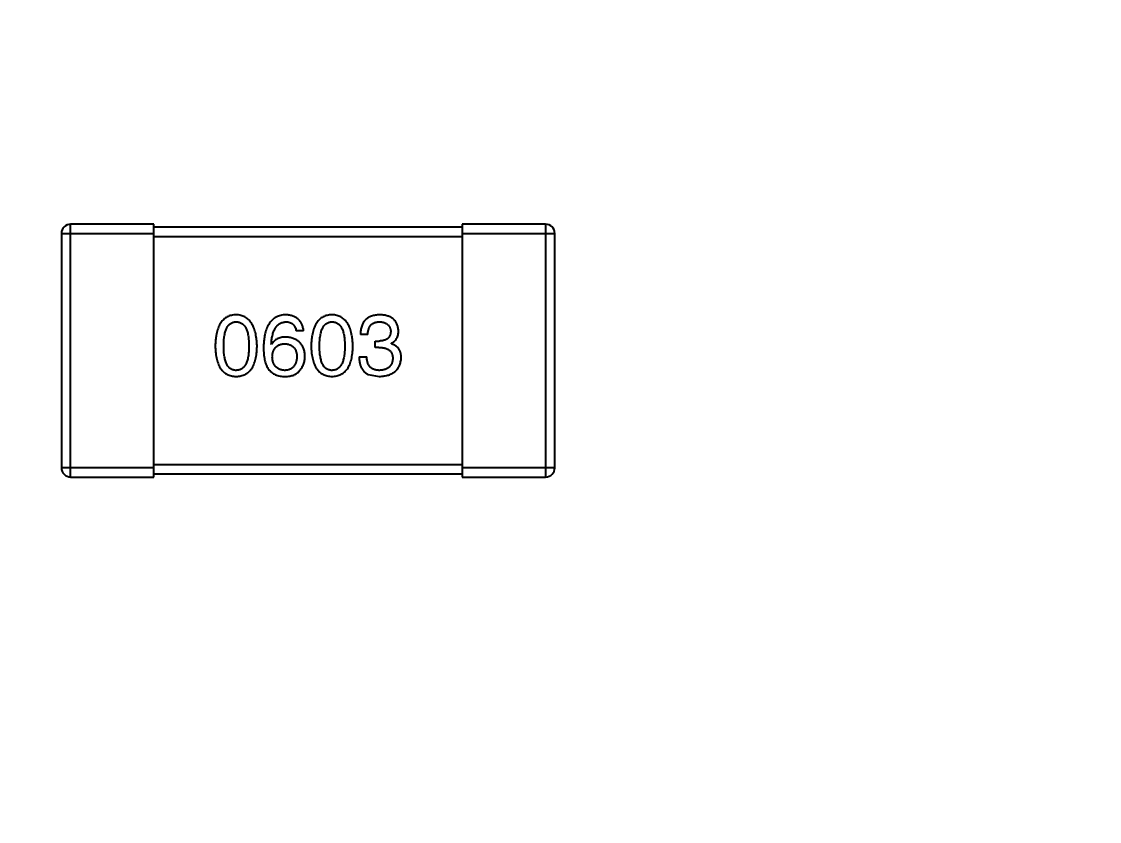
# Model space of a CAD drawing. Header units: inches. Extents: x -36 to 490, y -51 to 98.
# Drawn here: x 412.69 to 416.185, y 27.658 to 30.253 of the extents above; entities that cross this region are included whole.
import ezdxf

# ---------------------------------------------------------------- set-up
doc = ezdxf.new("R2010")
doc.units = ezdxf.units.IN
doc.header["$LTSCALE"] = 1.21
doc.header["$MEASUREMENT"] = 0
doc.header["$PDMODE"] = 3
doc.header["$PDSIZE"] = 0.3125
doc.layers.get('0').update_dxf_attribs({"linetype": 'CONTINUOUS'})
doc.layers.get('Defpoints').update_dxf_attribs({"linetype": 'CONTINUOUS'})
doc.layers.add('DIM', color=3, linetype='CONTINUOUS')
doc.styles.get("Standard").update_dxf_attribs({"font": 'txt', "width": 0.8})
doc.dimstyles.get("Standard").update_dxf_attribs({"dimtxt": 0.15625, "dimasz": 0.1875, "dimexe": 0.125, "dimexo": 0.0625, "dimgap": 0.09, "dimtad": 0, "dimtih": 1, "dimtoh": 1, "dimzin": 4, "dimdsep": 46, "dimtxsty": 'Standard', "dimblk": '_FILLED', "dimblk1": '_FILLED', "dimblk2": '_FILLED', "dimcen": 0.09, "dimazin": 1, "dimtp": 0.01, "dimtm": 0.01, "dimtfac": 1, "dimtofl": 0, "dimtmove": 0, "dimatfit": 3, "dimldrblk": '_FILLED', "dimfxl": 1, "dimtolj": 1, "dimtzin": 4, "dimarcsym": 0})

# ---------------------------------------------------------------- blocks, each defined once
blk = doc.blocks.new('_FILLED')
at = {"color": 0, "linetype": 'ByBlock'}
blk.add_solid([(0, 0), (-1, 0.1667), (-1, -0.1667)], dxfattribs=at)
blk = doc.blocks.new('*D70')
at = {"layer": 'Defpoints', "color": 0}
for p in [(406.8003, 41.9888), (406.8003, -7.0611), (488.6342, -7.0611)]:
    blk.add_point(p, dxfattribs=at)
at = {"layer": 'DIM', "color": 0, "lineweight": -2}
for p, q in [((406.8628, 41.9888), (488.7592, 41.9888)), ((488.6342, 39.4488), (488.6342, 21.3872)), ((488.6342, -4.5211), (488.6342, 13.5405)), ((406.8628, -7.0611), (488.7592, -7.0611))]:
    blk.add_line(p, q, dxfattribs=at)
at = {"layer": 'DIM', "color": 0, "lineweight": -2, "xscale": 2.54, "yscale": 2.54, "zscale": 2.54}
for p, rotation in [((488.6342, 41.9888), 90), ((488.6342, -7.0611), 270)]:
    blk.add_blockref('_FILLED', p, dxfattribs=dict(at, rotation=rotation))
at = {"layer": 'DIM', "color": 0, "insert": (488.6342, 17.4638), "char_height": 2.5, "attachment_point": 5, "rotation": 90, "line_spacing_factor": 2.5}
blk.add_mtext('\\A1;49.05', dxfattribs=at)

msp = doc.modelspace()

# ---------------------------------------------------------------- linework, layer by layer
at = {"color": 7, "linetype": 'Continuous'}
for p, q in [((413.1187, 29.5956), (412.8487, 29.5956)), ((412.8487, 28.7756), (412.8487, 29.5956)), ((413.1187, 28.7756), (413.1187, 29.5956)), ((414.1187, 29.5856), (413.1187, 29.5856)), ((414.3887, 29.5956), (414.1187, 29.5956)), ((414.1187, 29.5956), (414.1187, 28.7756)), ((414.3887, 29.5956), (414.3887, 28.7756)), ((412.8187, 29.5656), (413.1187, 29.5656)), ((412.8187, 29.5656), (412.8187, 28.8056)), ((413.1187, 29.5556), (414.1187, 29.5556)), ((414.1187, 29.5656), (414.4187, 29.5656)), ((414.4187, 28.8056), (414.4187, 29.5656)), ((413.6043, 29.2494), (413.5802, 29.2494)), ((413.8124, 29.2374), (413.7883, 29.2374)), ((413.5004, 29.2057), (413.4993, 29.2068)), ((413.8364, 29.2167), (413.8496, 29.2167)), ((413.8364, 29.1959), (413.8364, 29.2167)), ((413.8485, 29.1959), (413.8364, 29.1959)), ((413.8878, 29.209), (413.8878, 29.2079)), ((413.784, 29.1653), (413.8091, 29.1653)), ((413.8135, 29.1085), (413.8496, 29.1019)), ((413.1187, 28.8056), (412.8187, 28.8056)), ((414.1187, 28.8156), (413.1187, 28.8156)), ((414.4187, 28.8056), (414.1187, 28.8056)), ((412.8487, 28.7756), (413.1187, 28.7756)), ((413.1187, 28.7856), (414.1187, 28.7856)), ((414.1187, 28.7756), (414.3887, 28.7756))]:
    msp.add_line(p, q, dxfattribs=at)
for centre, start, end in [((412.8487, 29.5656), 90, 180), ((414.3887, 29.5656), 0, 90), ((412.8487, 28.8056), 180, 270), ((414.3887, 28.8056), 270, 0)]:
    msp.add_arc(centre, 0.03, start, end, dxfattribs=at)
for points, knots in [([(413.3854, 29.3019), (413.3828, 29.3018), (413.3776, 29.3015), (413.3701, 29.3003), (413.3631, 29.2981), (413.3566, 29.2953), (413.3505, 29.2916), (413.345, 29.2872), (413.34, 29.2819), (413.3355, 29.2759), (413.3315, 29.2691), (413.3281, 29.2616), (413.3251, 29.2532), (413.3226, 29.2441), (413.3206, 29.2343), (413.3191, 29.2236), (413.3181, 29.2122), (413.3178, 29.2043), (413.3177, 29.2003)], [0, 0, 0, 0, 0.057911, 0.113262, 0.165956, 0.217443, 0.268511, 0.319665, 0.372, 0.426129, 0.483365, 0.543779, 0.607756, 0.676562, 0.749704, 0.827713, 0.911177, 1, 1, 1, 1]), ([(413.4532, 29.2003), (413.453, 29.2043), (413.4527, 29.2121), (413.4515, 29.2234), (413.4499, 29.2339), (413.4479, 29.2437), (413.4453, 29.2528), (413.4423, 29.2611), (413.4388, 29.2686), (413.4348, 29.2754), (413.4303, 29.2814), (413.4253, 29.2867), (413.4199, 29.2912), (413.4139, 29.2949), (413.4075, 29.2978), (413.4005, 29.3), (413.3932, 29.3014), (413.388, 29.3017), (413.3854, 29.3019)], [0, 0, 0, 0, 0.088475, 0.171606, 0.249595, 0.322626, 0.391327, 0.455765, 0.516374, 0.573675, 0.628522, 0.681161, 0.732559, 0.783563, 0.83504, 0.887639, 0.942585, 1, 1, 1, 1]), ([(413.5463, 29.3019), (413.5435, 29.3017), (413.538, 29.3014), (413.53, 29.2999), (413.5225, 29.2977), (413.5156, 29.2946), (413.5091, 29.2907), (413.5033, 29.286), (413.4979, 29.2806), (413.4932, 29.2743), (413.4889, 29.2672), (413.4852, 29.2594), (413.482, 29.2507), (413.4794, 29.2413), (413.4772, 29.2311), (413.4757, 29.22), (413.4746, 29.2082), (413.4743, 29.2001), (413.4742, 29.1959)], [0, 0, 0, 0, 0.058957, 0.115262, 0.16907, 0.221312, 0.273147, 0.324961, 0.377649, 0.432026, 0.488925, 0.549039, 0.612912, 0.680653, 0.753056, 0.830314, 0.912483, 1, 1, 1, 1]), ([(413.6043, 29.2494), (413.604, 29.2514), (413.6035, 29.2553), (413.6022, 29.2609), (413.6007, 29.2662), (413.5987, 29.2712), (413.5963, 29.2757), (413.5936, 29.2799), (413.5906, 29.2837), (413.5871, 29.2872), (413.5833, 29.2903), (413.5791, 29.2931), (413.5745, 29.2955), (413.5696, 29.2975), (413.5643, 29.2992), (413.5586, 29.3005), (413.5526, 29.3014), (413.5485, 29.3017), (413.5463, 29.3019)], [0, 0, 0, 0, 0.06947, 0.136096, 0.199592, 0.260665, 0.319672, 0.377156, 0.433415, 0.489984, 0.546535, 0.604276, 0.663499, 0.725182, 0.788953, 0.855683, 0.926216, 1, 1, 1, 1]), ([(413.6963, 29.3019), (413.6937, 29.3018), (413.6885, 29.3015), (413.681, 29.3003), (413.674, 29.2981), (413.6674, 29.2953), (413.6614, 29.2916), (413.6559, 29.2872), (413.6509, 29.2819), (413.6464, 29.2759), (413.6424, 29.2691), (413.6389, 29.2616), (413.6359, 29.2532), (413.6335, 29.2441), (413.6314, 29.2343), (413.63, 29.2236), (413.6289, 29.2122), (413.6287, 29.2043), (413.6285, 29.2003)], [0, 0, 0, 0, 0.057911, 0.113262, 0.165956, 0.217443, 0.268511, 0.319665, 0.372, 0.426129, 0.483365, 0.543779, 0.607756, 0.676562, 0.749704, 0.827713, 0.911177, 1, 1, 1, 1]), ([(413.7641, 29.2003), (413.7639, 29.2043), (413.7635, 29.2121), (413.7624, 29.2234), (413.7608, 29.2339), (413.7587, 29.2437), (413.7562, 29.2528), (413.7532, 29.2611), (413.7497, 29.2686), (413.7457, 29.2754), (413.7412, 29.2814), (413.7362, 29.2867), (413.7307, 29.2912), (413.7248, 29.2949), (413.7183, 29.2978), (413.7114, 29.3), (413.704, 29.3014), (413.6989, 29.3017), (413.6963, 29.3019)], [0, 0, 0, 0, 0.088475, 0.171606, 0.249595, 0.322626, 0.391327, 0.455765, 0.516374, 0.573675, 0.628522, 0.681161, 0.732559, 0.783563, 0.83504, 0.887639, 0.942585, 1, 1, 1, 1]), ([(413.8517, 29.3019), (413.8492, 29.3018), (413.8443, 29.3017), (413.8372, 29.3007), (413.8306, 29.2995), (413.8245, 29.2976), (413.8188, 29.2953), (413.8136, 29.2924), (413.8089, 29.2891), (413.8047, 29.2853), (413.8009, 29.281), (413.7977, 29.2762), (413.7949, 29.2709), (413.7926, 29.2652), (413.7908, 29.2589), (413.7895, 29.2522), (413.7886, 29.245), (413.7884, 29.24), (413.7883, 29.2374)], [0, 0, 0, 0, 0.073232, 0.142595, 0.207997, 0.270074, 0.329156, 0.386529, 0.441846, 0.496976, 0.551877, 0.607941, 0.665637, 0.725446, 0.788542, 0.855101, 0.925196, 1, 1, 1, 1]), ([(413.9118, 29.2505), (413.9117, 29.2525), (413.9114, 29.2564), (413.9103, 29.262), (413.9088, 29.2673), (413.907, 29.2722), (413.9047, 29.2767), (413.9019, 29.2808), (413.8988, 29.2847), (413.8952, 29.2881), (413.8912, 29.2911), (413.8868, 29.2937), (413.882, 29.2961), (413.8767, 29.2979), (413.8711, 29.2996), (413.865, 29.3007), (413.8585, 29.3016), (413.854, 29.3018), (413.8517, 29.3019)], [0, 0, 0, 0, 0.067521, 0.132139, 0.193339, 0.252064, 0.309083, 0.364848, 0.420021, 0.475612, 0.532002, 0.589602, 0.649896, 0.712634, 0.778603, 0.848416, 0.922155, 1, 1, 1, 1]), ([(413.345, 29.2003), (413.345, 29.2034), (413.3451, 29.2096), (413.3456, 29.2185), (413.3463, 29.2268), (413.3474, 29.2345), (413.3489, 29.2416), (413.3505, 29.2481), (413.3526, 29.254), (413.355, 29.2592), (413.3576, 29.2639), (413.3606, 29.2679), (413.364, 29.2713), (413.3676, 29.2741), (413.3716, 29.2763), (413.376, 29.2779), (413.3806, 29.2788), (413.3838, 29.2789), (413.3854, 29.2789)], [0, 0, 0, 0, 0.096452, 0.187278, 0.271765, 0.350519, 0.423437, 0.491321, 0.554011, 0.612224, 0.666281, 0.717003, 0.764884, 0.811423, 0.856783, 0.902993, 0.950236, 1, 1, 1, 1]), ([(413.3854, 29.2789), (413.3871, 29.2789), (413.3904, 29.2788), (413.3951, 29.2779), (413.3996, 29.2763), (413.4037, 29.2741), (413.4074, 29.2713), (413.4109, 29.2679), (413.4139, 29.2638), (413.4168, 29.2592), (413.4192, 29.254), (413.4213, 29.2481), (413.423, 29.2416), (413.4245, 29.2345), (413.4256, 29.2268), (413.4264, 29.2185), (413.4269, 29.2096), (413.4269, 29.2034), (413.427, 29.2003)], [0, 0, 0, 0, 0.050604, 0.098688, 0.145699, 0.191791, 0.238625, 0.286717, 0.337546, 0.391814, 0.449755, 0.512106, 0.579685, 0.652048, 0.730262, 0.814146, 0.904281, 1, 1, 1, 1]), ([(413.4993, 29.2068), (413.4995, 29.2096), (413.4999, 29.2151), (413.501, 29.2231), (413.5022, 29.2305), (413.5038, 29.2374), (413.5057, 29.2438), (413.5079, 29.2497), (413.5103, 29.255), (413.5131, 29.2598), (413.5163, 29.264), (413.5196, 29.2678), (413.5233, 29.2711), (413.5274, 29.2737), (413.5317, 29.2759), (413.5363, 29.2774), (413.5412, 29.2786), (413.5446, 29.2788), (413.5463, 29.2789)], [0, 0, 0, 0, 0.089218, 0.173709, 0.252753, 0.326963, 0.397099, 0.462534, 0.524018, 0.582178, 0.637235, 0.689955, 0.741228, 0.791618, 0.841661, 0.892925, 0.945259, 1, 1, 1, 1]), ([(413.5463, 29.2789), (413.5486, 29.2789), (413.5529, 29.2787), (413.559, 29.2773), (413.5645, 29.275), (413.5692, 29.2717), (413.5731, 29.2675), (413.5763, 29.2623), (413.5787, 29.2562), (413.5797, 29.2518), (413.5802, 29.2494)], [0, 0, 0, 0, 0.136586, 0.261496, 0.378089, 0.490612, 0.605522, 0.725767, 0.8561, 1, 1, 1, 1]), ([(413.6559, 29.2003), (413.6559, 29.2034), (413.6559, 29.2096), (413.6564, 29.2185), (413.6572, 29.2268), (413.6583, 29.2345), (413.6598, 29.2416), (413.6614, 29.2481), (413.6635, 29.254), (413.6658, 29.2592), (413.6685, 29.2639), (413.6715, 29.2679), (413.6749, 29.2713), (413.6785, 29.2741), (413.6825, 29.2763), (413.6868, 29.2779), (413.6915, 29.2788), (413.6947, 29.2789), (413.6963, 29.2789)], [0, 0, 0, 0, 0.096452, 0.187278, 0.271765, 0.350519, 0.423437, 0.491321, 0.554011, 0.612224, 0.666281, 0.717003, 0.764884, 0.811423, 0.856783, 0.902993, 0.950236, 1, 1, 1, 1]), ([(413.6963, 29.2789), (413.698, 29.2789), (413.7012, 29.2788), (413.706, 29.2779), (413.7104, 29.2763), (413.7146, 29.2741), (413.7183, 29.2713), (413.7218, 29.2679), (413.7248, 29.2638), (413.7276, 29.2592), (413.73, 29.254), (413.7321, 29.2481), (413.7339, 29.2416), (413.7353, 29.2345), (413.7365, 29.2268), (413.7373, 29.2185), (413.7377, 29.2096), (413.7378, 29.2034), (413.7378, 29.2003)], [0, 0, 0, 0, 0.050604, 0.098688, 0.145699, 0.191791, 0.238625, 0.286717, 0.337546, 0.391814, 0.449755, 0.512106, 0.579685, 0.652048, 0.730262, 0.814146, 0.904281, 1, 1, 1, 1]), ([(413.8124, 29.2374), (413.8125, 29.2391), (413.8126, 29.2423), (413.8132, 29.2471), (413.814, 29.2515), (413.8151, 29.2555), (413.8165, 29.2593), (413.8182, 29.2627), (413.8202, 29.2658), (413.8224, 29.2686), (413.825, 29.2711), (413.8278, 29.2732), (413.8309, 29.275), (413.8343, 29.2764), (413.838, 29.2776), (413.842, 29.2784), (413.8462, 29.2789), (413.8491, 29.2789), (413.8506, 29.2789)], [0, 0, 0, 0, 0.078134, 0.15164, 0.221358, 0.286689, 0.348614, 0.407697, 0.464247, 0.520153, 0.574432, 0.629291, 0.684538, 0.742032, 0.801329, 0.863637, 0.930123, 1, 1, 1, 1]), ([(413.8506, 29.2789), (413.852, 29.2789), (413.8547, 29.2788), (413.8586, 29.2783), (413.8622, 29.2776), (413.8656, 29.2767), (413.8687, 29.2756), (413.8716, 29.2742), (413.8742, 29.2726), (413.8766, 29.2708), (413.8788, 29.2688), (413.8806, 29.2665), (413.8823, 29.264), (413.8837, 29.2613), (413.8848, 29.2584), (413.8857, 29.2552), (413.8864, 29.2519), (413.8866, 29.2495), (413.8867, 29.2483)], [0, 0, 0, 0, 0.078051, 0.151197, 0.220412, 0.286742, 0.34933, 0.409464, 0.467368, 0.52298, 0.578639, 0.633998, 0.690142, 0.746855, 0.805868, 0.867776, 0.932345, 1, 1, 1, 1]), ([(413.5463, 29.2298), (413.5437, 29.2297), (413.5386, 29.2296), (413.5313, 29.2285), (413.5246, 29.2265), (413.5184, 29.224), (413.5129, 29.2205), (413.5081, 29.2163), (413.5038, 29.2114), (413.5016, 29.2076), (413.5004, 29.2057)], [0, 0, 0, 0, 0.144617, 0.279572, 0.40596, 0.526097, 0.64389, 0.760003, 0.877724, 1, 1, 1, 1]), ([(413.6086, 29.1675), (413.6085, 29.1698), (413.6083, 29.1744), (413.6073, 29.181), (413.6059, 29.1872), (413.6041, 29.1931), (413.6017, 29.1984), (413.5989, 29.2034), (413.5957, 29.208), (413.592, 29.2121), (413.5879, 29.2158), (413.5833, 29.2191), (413.5782, 29.2219), (413.5727, 29.2243), (413.5668, 29.2264), (413.5604, 29.2279), (413.5535, 29.2291), (413.5488, 29.2295), (413.5463, 29.2298)], [0, 0, 0, 0, 0.071527, 0.139094, 0.20346, 0.264939, 0.323904, 0.381383, 0.437591, 0.493343, 0.549401, 0.606085, 0.664838, 0.725424, 0.788712, 0.855452, 0.925772, 1, 1, 1, 1]), ([(413.8867, 29.2483), (413.8866, 29.2471), (413.8865, 29.2447), (413.886, 29.2412), (413.8852, 29.2379), (413.8841, 29.2349), (413.8827, 29.2321), (413.881, 29.2295), (413.8791, 29.2272), (413.8769, 29.2251), (413.8744, 29.2232), (413.8717, 29.2216), (413.8687, 29.2201), (413.8654, 29.219), (413.8618, 29.2181), (413.858, 29.2173), (413.8538, 29.2168), (413.851, 29.2167), (413.8496, 29.2167)], [0, 0, 0, 0, 0.067741, 0.131599, 0.192143, 0.249977, 0.306453, 0.361639, 0.416449, 0.471489, 0.527582, 0.584873, 0.644974, 0.70814, 0.77492, 0.845909, 0.920585, 1, 1, 1, 1]), ([(413.8878, 29.209), (413.8897, 29.21), (413.8934, 29.2118), (413.8984, 29.2155), (413.9026, 29.2199), (413.906, 29.2248), (413.9086, 29.2304), (413.9105, 29.2366), (413.9117, 29.2434), (413.9118, 29.2481), (413.9118, 29.2505)], [0, 0, 0, 0, 0.125227, 0.244792, 0.361427, 0.478215, 0.59667, 0.722058, 0.856314, 1, 1, 1, 1]), ([(413.3177, 29.2003), (413.3178, 29.1963), (413.3181, 29.1887), (413.3191, 29.1777), (413.3206, 29.1673), (413.3226, 29.1578), (413.3251, 29.149), (413.3281, 29.1409), (413.3315, 29.1336), (413.3356, 29.1271), (413.34, 29.1212), (413.345, 29.1161), (413.3505, 29.1118), (413.3566, 29.1083), (413.3631, 29.1056), (413.3701, 29.1035), (413.3776, 29.1023), (413.3828, 29.102), (413.3854, 29.1019)], [0, 0, 0, 0, 0.087693, 0.170223, 0.247496, 0.319826, 0.387768, 0.451403, 0.511459, 0.568358, 0.622671, 0.675251, 0.726739, 0.778422, 0.830759, 0.884394, 0.940865, 1, 1, 1, 1]), ([(413.3854, 29.1216), (413.3838, 29.1216), (413.3806, 29.1218), (413.376, 29.1227), (413.3716, 29.1242), (413.3677, 29.1264), (413.364, 29.1292), (413.3606, 29.1326), (413.3576, 29.1367), (413.355, 29.1413), (413.3526, 29.1466), (413.3505, 29.1524), (413.3489, 29.1589), (413.3474, 29.166), (413.3463, 29.1737), (413.3456, 29.182), (413.3451, 29.1909), (413.345, 29.1971), (413.345, 29.2003)], [0, 0, 0, 0, 0.049766, 0.097012, 0.143225, 0.188786, 0.235079, 0.282962, 0.333687, 0.387747, 0.445963, 0.508657, 0.576545, 0.649868, 0.72822, 0.812712, 0.903543, 1, 1, 1, 1]), ([(413.3854, 29.1019), (413.3881, 29.102), (413.3933, 29.1023), (413.4008, 29.1035), (413.4078, 29.1056), (413.4143, 29.1083), (413.4203, 29.1118), (413.4258, 29.1161), (413.4309, 29.1212), (413.4354, 29.127), (413.4393, 29.1336), (413.4428, 29.1409), (413.4458, 29.149), (413.4483, 29.1578), (413.4503, 29.1673), (413.4518, 29.1777), (413.4528, 29.1887), (413.4531, 29.1963), (413.4532, 29.2003)], [0, 0, 0, 0, 0.059134, 0.115603, 0.169236, 0.221572, 0.273254, 0.32474, 0.377319, 0.431815, 0.488555, 0.548609, 0.612242, 0.680182, 0.75251, 0.829782, 0.91231, 1, 1, 1, 1]), ([(413.427, 29.2003), (413.4269, 29.1971), (413.4269, 29.1911), (413.4264, 29.1822), (413.4256, 29.174), (413.4245, 29.1664), (413.423, 29.1594), (413.4213, 29.1529), (413.4192, 29.1471), (413.4167, 29.1419), (413.414, 29.1372), (413.4109, 29.1331), (413.4075, 29.1297), (413.4037, 29.1268), (413.3996, 29.1246), (413.3952, 29.1229), (413.3904, 29.1219), (413.3871, 29.1217), (413.3854, 29.1216)], [0, 0, 0, 0, 0.094834, 0.184067, 0.267029, 0.344713, 0.417334, 0.484367, 0.546941, 0.604717, 0.65953, 0.710539, 0.759381, 0.806382, 0.853027, 0.900623, 0.949121, 1, 1, 1, 1]), ([(413.4742, 29.1959), (413.4742, 29.1924), (413.4743, 29.1855), (413.475, 29.1754), (413.476, 29.166), (413.4777, 29.1572), (413.4796, 29.1491), (413.482, 29.1415), (413.4849, 29.1345), (413.4873, 29.1302), (413.4884, 29.1281)], [0, 0, 0, 0, 0.151498, 0.29521, 0.430242, 0.557137, 0.677306, 0.790845, 0.898111, 1, 1, 1, 1]), ([(413.5026, 29.1653), (413.5027, 29.167), (413.503, 29.1702), (413.5036, 29.175), (413.5047, 29.1794), (413.5059, 29.1835), (413.5074, 29.1873), (413.5093, 29.1908), (413.5114, 29.1939), (413.5138, 29.1967), (413.5165, 29.1993), (413.5194, 29.2014), (413.5226, 29.2034), (413.5262, 29.2049), (413.53, 29.2062), (413.5341, 29.2071), (413.5385, 29.2077), (413.5415, 29.2078), (413.5431, 29.2079)], [0, 0, 0, 0, 0.076072, 0.148369, 0.216753, 0.281358, 0.342792, 0.401604, 0.458929, 0.514444, 0.569818, 0.625343, 0.681554, 0.739608, 0.800134, 0.863477, 0.929547, 1, 1, 1, 1]), ([(413.5431, 29.2079), (413.5446, 29.2078), (413.5475, 29.2077), (413.5517, 29.2071), (413.5557, 29.2062), (413.5594, 29.205), (413.5628, 29.2034), (413.566, 29.2016), (413.5689, 29.1995), (413.5715, 29.197), (413.5738, 29.1942), (413.5759, 29.1912), (413.5777, 29.1878), (413.5792, 29.1841), (413.5804, 29.1801), (413.5814, 29.1758), (413.5821, 29.1712), (413.5823, 29.168), (413.5824, 29.1664)], [0, 0, 0, 0, 0.069884, 0.136529, 0.199638, 0.259844, 0.317774, 0.374356, 0.430026, 0.485148, 0.5409, 0.597889, 0.657472, 0.718614, 0.783613, 0.85129, 0.923712, 1, 1, 1, 1]), ([(413.6285, 29.2003), (413.6287, 29.1963), (413.6289, 29.1887), (413.63, 29.1777), (413.6314, 29.1673), (413.6335, 29.1578), (413.6359, 29.149), (413.6389, 29.1409), (413.6424, 29.1336), (413.6464, 29.1271), (413.6509, 29.1212), (413.6559, 29.1161), (413.6614, 29.1118), (413.6674, 29.1083), (413.674, 29.1056), (413.681, 29.1035), (413.6885, 29.1023), (413.6937, 29.102), (413.6963, 29.1019)], [0, 0, 0, 0, 0.087693, 0.170223, 0.247496, 0.319826, 0.387768, 0.451403, 0.511459, 0.568358, 0.622671, 0.675251, 0.726739, 0.778422, 0.830759, 0.884394, 0.940865, 1, 1, 1, 1]), ([(413.6963, 29.1216), (413.6947, 29.1216), (413.6915, 29.1218), (413.6868, 29.1227), (413.6825, 29.1242), (413.6785, 29.1264), (413.6749, 29.1292), (413.6715, 29.1326), (413.6685, 29.1367), (413.6658, 29.1413), (413.6635, 29.1466), (413.6614, 29.1524), (413.6597, 29.1589), (413.6583, 29.166), (413.6572, 29.1737), (413.6564, 29.182), (413.6559, 29.1909), (413.6559, 29.1971), (413.6559, 29.2003)], [0, 0, 0, 0, 0.049766, 0.097012, 0.143225, 0.188786, 0.235079, 0.282962, 0.333687, 0.387747, 0.445963, 0.508657, 0.576545, 0.649868, 0.72822, 0.812712, 0.903543, 1, 1, 1, 1]), ([(413.6963, 29.1019), (413.699, 29.102), (413.7041, 29.1023), (413.7116, 29.1035), (413.7186, 29.1056), (413.7252, 29.1083), (413.7312, 29.1118), (413.7367, 29.1161), (413.7417, 29.1212), (413.7462, 29.127), (413.7502, 29.1336), (413.7537, 29.1409), (413.7567, 29.149), (413.7591, 29.1578), (413.7612, 29.1673), (413.7626, 29.1777), (413.7637, 29.1887), (413.7639, 29.1963), (413.7641, 29.2003)], [0, 0, 0, 0, 0.059134, 0.115603, 0.169236, 0.221572, 0.273254, 0.32474, 0.377319, 0.431815, 0.488555, 0.548609, 0.612242, 0.680182, 0.75251, 0.829782, 0.91231, 1, 1, 1, 1]), ([(413.7378, 29.2003), (413.7378, 29.1971), (413.7377, 29.1911), (413.7373, 29.1822), (413.7365, 29.174), (413.7353, 29.1664), (413.7339, 29.1594), (413.7321, 29.1529), (413.73, 29.1471), (413.7276, 29.1419), (413.7248, 29.1372), (413.7217, 29.1331), (413.7183, 29.1297), (413.7145, 29.1268), (413.7104, 29.1246), (413.706, 29.1229), (413.7013, 29.1219), (413.698, 29.1217), (413.6963, 29.1216)], [0, 0, 0, 0, 0.094834, 0.184067, 0.267029, 0.344713, 0.417334, 0.484367, 0.546941, 0.604717, 0.65953, 0.710539, 0.759381, 0.806382, 0.853027, 0.900623, 0.949121, 1, 1, 1, 1]), ([(413.8485, 29.1959), (413.8503, 29.1959), (413.8538, 29.1959), (413.8588, 29.1954), (413.8636, 29.1947), (413.868, 29.1937), (413.872, 29.1925), (413.8758, 29.1909), (413.8791, 29.1891), (413.8821, 29.1869), (413.8847, 29.1845), (413.887, 29.1818), (413.889, 29.1789), (413.8906, 29.1756), (413.8918, 29.172), (413.8927, 29.1682), (413.8932, 29.1641), (413.8932, 29.1613), (413.8933, 29.1598)], [0, 0, 0, 0, 0.082495, 0.159728, 0.232496, 0.300725, 0.365163, 0.425859, 0.483728, 0.538892, 0.592921, 0.646195, 0.699968, 0.754746, 0.811387, 0.870806, 0.933482, 1, 1, 1, 1]), ([(413.9206, 29.1631), (413.9206, 29.1645), (413.9205, 29.1673), (413.9201, 29.1714), (413.9195, 29.1753), (413.9186, 29.179), (413.9175, 29.1825), (413.916, 29.1858), (413.9144, 29.1889), (413.9125, 29.1918), (413.9103, 29.1945), (413.9078, 29.197), (413.9051, 29.1993), (413.9021, 29.2015), (413.8989, 29.2034), (413.8955, 29.2052), (413.8917, 29.2066), (413.8891, 29.2075), (413.8878, 29.2079)], [0, 0, 0, 0, 0.071215, 0.138707, 0.20396, 0.266995, 0.327734, 0.387609, 0.445602, 0.503345, 0.561136, 0.618597, 0.677672, 0.738255, 0.799989, 0.863961, 0.930555, 1, 1, 1, 1]), ([(413.5441, 29.1216), (413.5426, 29.1216), (413.5394, 29.1218), (413.535, 29.1224), (413.5307, 29.1233), (413.5268, 29.1247), (413.5232, 29.1262), (413.5199, 29.1282), (413.5168, 29.1304), (413.5141, 29.133), (413.5115, 29.1359), (413.5094, 29.1392), (413.5075, 29.1427), (413.5059, 29.1466), (413.5047, 29.1508), (413.5037, 29.1554), (413.5029, 29.1602), (413.5027, 29.1636), (413.5026, 29.1653)], [0, 0, 0, 0, 0.070403, 0.137196, 0.200053, 0.260887, 0.31876, 0.37535, 0.430743, 0.485927, 0.541678, 0.598832, 0.657726, 0.719441, 0.783504, 0.851852, 0.923533, 1, 1, 1, 1]), ([(413.5824, 29.1664), (413.5823, 29.1647), (413.5821, 29.1613), (413.5814, 29.1564), (413.5804, 29.1519), (413.5793, 29.1476), (413.5778, 29.1437), (413.5761, 29.1401), (413.5741, 29.1368), (413.5718, 29.1338), (413.5693, 29.1312), (413.5665, 29.1288), (413.5634, 29.1268), (413.5601, 29.1251), (413.5565, 29.1237), (413.5526, 29.1227), (413.5485, 29.1219), (413.5456, 29.1217), (413.5441, 29.1216)], [0, 0, 0, 0, 0.078863, 0.153308, 0.223539, 0.289857, 0.35341, 0.413572, 0.471721, 0.528235, 0.584279, 0.638781, 0.69466, 0.751251, 0.809198, 0.869697, 0.933318, 1, 1, 1, 1]), ([(413.589, 29.1183), (413.5905, 29.12), (413.5936, 29.1235), (413.5976, 29.129), (413.601, 29.1349), (413.6038, 29.1409), (413.606, 29.1472), (413.6075, 29.1538), (413.6084, 29.1605), (413.6086, 29.1651), (413.6086, 29.1675)], [0, 0, 0, 0, 0.129393, 0.255335, 0.378531, 0.500878, 0.622934, 0.746191, 0.87096, 1, 1, 1, 1]), ([(413.784, 29.1653), (413.784, 29.1635), (413.7842, 29.16), (413.7846, 29.1549), (413.7853, 29.15), (413.7862, 29.1454), (413.7873, 29.141), (413.7886, 29.1368), (413.7901, 29.1329), (413.7918, 29.1292), (413.7938, 29.1258), (413.7959, 29.1226), (413.7983, 29.1196), (413.8009, 29.1169), (413.8037, 29.1144), (413.8068, 29.1122), (413.81, 29.1101), (413.8123, 29.109), (413.8135, 29.1085)], [0, 0, 0, 0, 0.078937, 0.154495, 0.226898, 0.296844, 0.363348, 0.427781, 0.48946, 0.549586, 0.607902, 0.664733, 0.720805, 0.776157, 0.831175, 0.886736, 0.943094, 1, 1, 1, 1]), ([(413.8506, 29.1216), (413.849, 29.1216), (413.8458, 29.1216), (413.8412, 29.1222), (413.8369, 29.123), (413.8329, 29.1242), (413.8292, 29.1257), (413.8258, 29.1276), (413.8228, 29.1299), (413.82, 29.1324), (413.8175, 29.1354), (413.8154, 29.1386), (413.8135, 29.1423), (413.812, 29.1462), (413.8108, 29.1505), (413.8099, 29.1551), (413.8093, 29.1601), (413.8092, 29.1635), (413.8091, 29.1653)], [0, 0, 0, 0, 0.071272, 0.13882, 0.201858, 0.262757, 0.320043, 0.376709, 0.431462, 0.486034, 0.541209, 0.597703, 0.65589, 0.717768, 0.782056, 0.850407, 0.92277, 1, 1, 1, 1]), ([(413.8496, 29.1019), (413.8523, 29.102), (413.8576, 29.1023), (413.8654, 29.1032), (413.8726, 29.1046), (413.8793, 29.1064), (413.8856, 29.1087), (413.8913, 29.1114), (413.8965, 29.1146), (413.9012, 29.1182), (413.9054, 29.1223), (413.9092, 29.1268), (413.9124, 29.1318), (413.915, 29.1372), (413.9172, 29.143), (413.9189, 29.1493), (413.9201, 29.156), (413.9204, 29.1607), (413.9206, 29.1631)], [0, 0, 0, 0, 0.078078, 0.151942, 0.221594, 0.28726, 0.350176, 0.409768, 0.467648, 0.523784, 0.578904, 0.634014, 0.689819, 0.746826, 0.805875, 0.867063, 0.931764, 1, 1, 1, 1]), ([(413.8933, 29.1598), (413.8932, 29.1584), (413.8929, 29.1555), (413.8922, 29.1514), (413.8912, 29.1475), (413.8899, 29.1439), (413.8882, 29.1406), (413.8864, 29.1375), (413.8841, 29.1347), (413.8816, 29.1321), (413.8787, 29.1299), (413.8756, 29.1279), (413.8722, 29.1261), (413.8684, 29.1247), (413.8644, 29.1235), (413.8601, 29.1226), (413.8555, 29.1219), (413.8523, 29.1217), (413.8506, 29.1216)], [0, 0, 0, 0, 0.068514, 0.133941, 0.195994, 0.255362, 0.312994, 0.369441, 0.424687, 0.480522, 0.537148, 0.594801, 0.654411, 0.716817, 0.781981, 0.850498, 0.923306, 1, 1, 1, 1]), ([(413.4884, 29.1281), (413.4899, 29.1261), (413.4928, 29.1222), (413.4981, 29.117), (413.5037, 29.1125), (413.51, 29.1089), (413.5167, 29.1059), (413.5239, 29.1038), (413.5317, 29.1024), (413.537, 29.1021), (413.5398, 29.1019)], [0, 0, 0, 0, 0.125033, 0.246266, 0.36603, 0.485265, 0.606781, 0.732144, 0.862551, 1, 1, 1, 1]), ([(413.5398, 29.1019), (413.5426, 29.1019), (413.548, 29.1018), (413.5558, 29.1024), (413.563, 29.1035), (413.5695, 29.1053), (413.5753, 29.1076), (413.5805, 29.1106), (413.5852, 29.114), (413.5877, 29.1169), (413.589, 29.1183)], [0, 0, 0, 0, 0.156782, 0.301945, 0.436395, 0.561474, 0.678489, 0.78853, 0.894967, 1, 1, 1, 1])]:
    msp.add_open_spline(points, degree=3, knots=knots, dxfattribs=at)

# ---------------------------------------------------------------- dimensions: what is measured, and where the dimension line sits
at = {"layer": 'DIM'}
dim = msp.add_linear_dim(base=(488.6342, -7.0611), p1=(406.8003, 41.9888), p2=(406.8003, -7.0611), angle=90, dimstyle='Standard', override={"dimtxt": 2.5, "dimasz": 2.54, "dimtih": 0, "dimtoh": 0, "dimzin": 0, "dimcen": 0.198, "dimadec": 0, "dimazin": 0, "dimtp": 0, "dimtm": 0, "dimtdec": 4, "dimtzin": 0}, dxfattribs=at)
dim.commit()
dim.dimension.update_dxf_attribs({"geometry": '*D70', "text_midpoint": (488.6342, 17.4638)})

doc.saveas('drawing.dxf')
